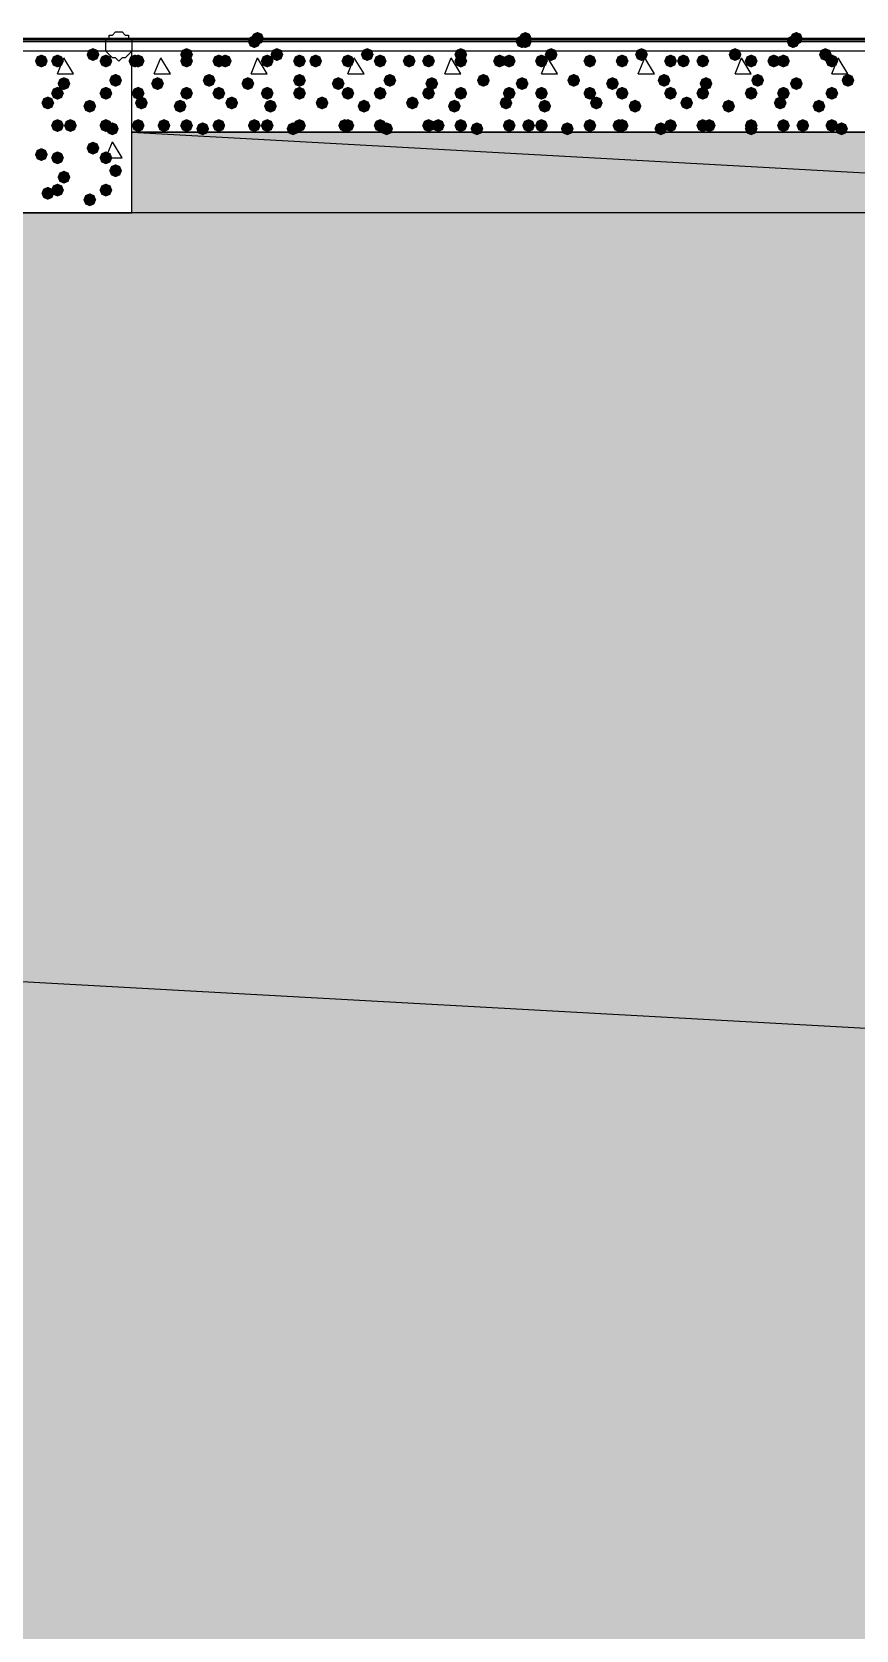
# Model space of a CAD drawing. Header units: millimetres. Extents: x 0 to 420, y 0 to 297.
# Drawn here: x 216.79 to 227.61, y 207.21 to 228.18 of the extents above; entities that cross this region are included whole.
import ezdxf

# ---------------------------------------------------------------- set-up
doc = ezdxf.new("R2010")
doc.units = ezdxf.units.MM
doc.layers.get('0').update_dxf_attribs({"linetype": 'CONTINUOUS'})

msp = doc.modelspace()

# ---------------------------------------------------------------- hatches: boundary and pattern name
at = {"true_color": 0x0000fe}
for points in [[(219.794667, 228.049667), (219.769796, 227.989871), (219.71, 227.965), (219.650204, 227.989871), (219.625333, 228.049667), (219.650204, 228.109462), (219.71, 228.134333), (219.769796, 228.109463)], [(219.794667, 228.049667), (219.769796, 227.989871), (219.71, 227.965), (219.650204, 227.989871), (219.625333, 228.049667), (219.650204, 228.109462), (219.71, 228.134333), (219.769796, 228.109463)], [(219.794667, 228.049667), (219.769796, 227.989871), (219.71, 227.965), (219.650204, 227.989871), (219.625333, 228.049667), (219.650204, 228.109462), (219.71, 228.134333), (219.769796, 228.109463)], [(219.837, 228.092), (219.812129, 228.032204), (219.752333, 228.007333), (219.692537, 228.032204), (219.667667, 228.092), (219.692537, 228.151796), (219.752333, 228.176667), (219.812129, 228.151796)], [(223.308333, 228.049667), (223.283462, 227.989871), (223.223667, 227.965), (223.163871, 227.989871), (223.139, 228.049667), (223.163871, 228.109462), (223.223667, 228.134333), (223.283462, 228.109463)], [(223.350667, 228.092), (223.325796, 228.032204), (223.266, 228.007333), (223.206204, 228.032204), (223.181333, 228.092), (223.206204, 228.151796), (223.266, 228.176667), (223.325796, 228.151796)], [(223.350667, 228.049667), (223.325796, 227.989871), (223.266, 227.965), (223.206204, 227.989871), (223.181333, 228.049667), (223.206204, 228.109462), (223.266, 228.134333), (223.325796, 228.109463)], [(223.350667, 228.049667), (223.325796, 227.989871), (223.266, 227.965), (223.206204, 227.989871), (223.181333, 228.049667), (223.206204, 228.109462), (223.266, 228.134333), (223.325796, 228.109463)], [(226.864333, 228.049667), (226.839463, 227.989871), (226.779667, 227.965), (226.719871, 227.989871), (226.695, 228.049667), (226.719871, 228.109462), (226.779667, 228.134333), (226.839462, 228.109463)], [(226.864333, 228.049667), (226.839463, 227.989871), (226.779667, 227.965), (226.719871, 227.989871), (226.695, 228.049667), (226.719871, 228.109462), (226.779667, 228.134333), (226.839462, 228.109463)], [(226.864333, 228.049667), (226.839463, 227.989871), (226.779667, 227.965), (226.719871, 227.989871), (226.695, 228.049667), (226.719871, 228.109462), (226.779667, 228.134333), (226.839462, 228.109463)], [(226.906667, 228.092), (226.881796, 228.032204), (226.822, 228.007333), (226.762204, 228.032204), (226.737333, 228.092), (226.762204, 228.151796), (226.822, 228.176667), (226.881796, 228.151796)]]:
    msp.add_hatch(color=0, dxfattribs=at).paths.add_polyline_path(points, flags=0)
at = {"true_color": 0x000007}
h = msp.add_hatch(color=0, dxfattribs=at)
h.paths.add_polyline_path([(32.215667, 228.049667), (380.661333, 228.049667)], flags=0)
h.paths.add_polyline_path([(380.661333, 228.049667), (32.215667, 228.049667)], flags=0)
for points in [[(217.000667, 227.795667), (216.975796, 227.735871), (216.916, 227.711), (216.856204, 227.735871), (216.831333, 227.795667), (216.856204, 227.855462), (216.916, 227.880333), (216.975796, 227.855463)], [(217.212333, 227.795667), (217.187462, 227.735871), (217.127667, 227.711), (217.067871, 227.735871), (217.043, 227.795667), (217.067871, 227.855462), (217.127667, 227.880333), (217.187462, 227.855463)], [(217.678, 227.880333), (217.653129, 227.820537), (217.593333, 227.795667), (217.533537, 227.820537), (217.508667, 227.880333), (217.533537, 227.940129), (217.593333, 227.965), (217.653129, 227.940129)], [(217.847333, 227.795667), (217.822462, 227.735871), (217.762667, 227.711), (217.702871, 227.735871), (217.678, 227.795667), (217.702871, 227.855462), (217.762667, 227.880333), (217.822462, 227.855463)], [(217.212333, 227.372333), (217.187462, 227.312537), (217.127667, 227.287667), (217.067871, 227.312537), (217.043, 227.372333), (217.067871, 227.432129), (217.127667, 227.457), (217.187462, 227.432129)], [(217.297, 227.499333), (217.272129, 227.439537), (217.212333, 227.414667), (217.152537, 227.439537), (217.127667, 227.499333), (217.152537, 227.559129), (217.212333, 227.584), (217.272129, 227.559129)], [(217.847333, 227.372333), (217.822462, 227.312537), (217.762667, 227.287667), (217.702871, 227.312537), (217.678, 227.372333), (217.702871, 227.432129), (217.762667, 227.457), (217.822462, 227.432129)], [(217.974333, 227.541667), (217.949462, 227.481871), (217.889667, 227.457), (217.829871, 227.481871), (217.805, 227.541667), (217.829871, 227.601462), (217.889667, 227.626333), (217.949462, 227.601463)], [(217.085333, 227.245333), (217.060462, 227.185537), (217.000667, 227.160667), (216.940871, 227.185537), (216.916, 227.245333), (216.940871, 227.305129), (217.000667, 227.33), (217.060462, 227.305129)], [(217.635667, 227.203), (217.610796, 227.143204), (217.551, 227.118333), (217.491204, 227.143204), (217.466333, 227.203), (217.491204, 227.262796), (217.551, 227.287667), (217.610796, 227.262796)], [(217.212333, 226.949), (217.187462, 226.889204), (217.127667, 226.864333), (217.067871, 226.889204), (217.043, 226.949), (217.067871, 227.008796), (217.127667, 227.033667), (217.187462, 227.008796)], [(217.381667, 226.949), (217.356796, 226.889204), (217.297, 226.864333), (217.237204, 226.889204), (217.212333, 226.949), (217.237204, 227.008796), (217.297, 227.033667), (217.356796, 227.008796)], [(217.847333, 226.949), (217.822462, 226.889204), (217.762667, 226.864333), (217.702871, 226.889204), (217.678, 226.949), (217.702871, 227.008796), (217.762667, 227.033667), (217.822462, 227.008796)], [(217.932, 226.906667), (217.907129, 226.846871), (217.847333, 226.822), (217.787537, 226.846871), (217.762667, 226.906667), (217.787537, 226.966462), (217.847333, 226.991333), (217.907129, 226.966463)], [(217.000667, 226.568), (216.975796, 226.508204), (216.916, 226.483333), (216.856204, 226.508204), (216.831333, 226.568), (216.856204, 226.627796), (216.916, 226.652667), (216.975796, 226.627796)], [(217.678, 226.652667), (217.653129, 226.592871), (217.593333, 226.568), (217.533537, 226.592871), (217.508667, 226.652667), (217.533537, 226.712462), (217.593333, 226.737333), (217.653129, 226.712463)], [(217.212333, 226.525667), (217.187462, 226.465871), (217.127667, 226.441), (217.067871, 226.465871), (217.043, 226.525667), (217.067871, 226.585462), (217.127667, 226.610333), (217.187462, 226.585463)], [(217.847333, 226.525667), (217.822462, 226.465871), (217.762667, 226.441), (217.702871, 226.465871), (217.678, 226.525667), (217.702871, 226.585462), (217.762667, 226.610333), (217.822462, 226.585463)], [(217.974333, 226.356333), (217.949462, 226.296537), (217.889667, 226.271667), (217.829871, 226.296537), (217.805, 226.356333), (217.829871, 226.416129), (217.889667, 226.441), (217.949462, 226.416129)], [(217.297, 226.271667), (217.272129, 226.211871), (217.212333, 226.187), (217.152537, 226.211871), (217.127667, 226.271667), (217.152537, 226.331462), (217.212333, 226.356333), (217.272129, 226.331463)], [(217.085333, 226.06), (217.060462, 226.000204), (217.000667, 225.975333), (216.940871, 226.000204), (216.916, 226.06), (216.940871, 226.119796), (217.000667, 226.144667), (217.060462, 226.119796)], [(217.212333, 226.102333), (217.187462, 226.042537), (217.127667, 226.017667), (217.067871, 226.042537), (217.043, 226.102333), (217.067871, 226.162129), (217.127667, 226.187), (217.187462, 226.162129)], [(217.635667, 225.975333), (217.610796, 225.915537), (217.551, 225.890667), (217.491204, 225.915537), (217.466333, 225.975333), (217.491204, 226.035129), (217.551, 226.06), (217.610796, 226.035129)], [(217.847333, 226.102333), (217.822462, 226.042537), (217.762667, 226.017667), (217.702871, 226.042537), (217.678, 226.102333), (217.702871, 226.162129), (217.762667, 226.187), (217.822462, 226.162129)]]:
    msp.add_hatch(color=0, dxfattribs=at).paths.add_polyline_path(points, flags=0)
at = {"true_color": 0x000008}
for points in [[(218.228333, 227.795667), (218.203463, 227.735871), (218.143667, 227.711), (218.083871, 227.735871), (218.059, 227.795667), (218.083871, 227.855462), (218.143667, 227.880333), (218.203462, 227.855463)], [(218.270667, 227.795667), (218.245796, 227.735871), (218.186, 227.711), (218.126204, 227.735871), (218.101333, 227.795667), (218.126204, 227.855462), (218.186, 227.880333), (218.245796, 227.855463)], [(218.905667, 227.880333), (218.880796, 227.820537), (218.821, 227.795667), (218.761204, 227.820537), (218.736333, 227.880333), (218.761204, 227.940129), (218.821, 227.965), (218.880796, 227.940129)], [(218.905667, 227.795667), (218.880796, 227.735871), (218.821, 227.711), (218.761204, 227.735871), (218.736333, 227.795667), (218.761204, 227.855462), (218.821, 227.880333), (218.880796, 227.855463)], [(219.329, 227.795667), (219.304129, 227.735871), (219.244333, 227.711), (219.184538, 227.735871), (219.159667, 227.795667), (219.184537, 227.855462), (219.244333, 227.880333), (219.304129, 227.855463)], [(219.413667, 227.795667), (219.388796, 227.735871), (219.329, 227.711), (219.269204, 227.735871), (219.244333, 227.795667), (219.269204, 227.855462), (219.329, 227.880333), (219.388796, 227.855463)], [(219.964, 227.795667), (219.939129, 227.735871), (219.879333, 227.711), (219.819538, 227.735871), (219.794667, 227.795667), (219.819537, 227.855462), (219.879333, 227.880333), (219.939129, 227.855463)], [(220.091, 227.880333), (220.066129, 227.820537), (220.006333, 227.795667), (219.946538, 227.820537), (219.921667, 227.880333), (219.946537, 227.940129), (220.006333, 227.965), (220.066129, 227.940129)], [(220.387333, 227.795667), (220.362462, 227.735871), (220.302667, 227.711), (220.242871, 227.735871), (220.218, 227.795667), (220.242871, 227.855462), (220.302667, 227.880333), (220.362462, 227.855463)], [(220.599, 227.795667), (220.574129, 227.735871), (220.514333, 227.711), (220.454538, 227.735871), (220.429667, 227.795667), (220.454537, 227.855462), (220.514333, 227.880333), (220.574129, 227.855463)], [(221.022333, 227.795667), (220.997462, 227.735871), (220.937667, 227.711), (220.877871, 227.735871), (220.853, 227.795667), (220.877871, 227.855462), (220.937667, 227.880333), (220.997462, 227.855463)], [(221.276333, 227.880333), (221.251462, 227.820537), (221.191667, 227.795667), (221.131871, 227.820537), (221.107, 227.880333), (221.131871, 227.940129), (221.191667, 227.965), (221.251462, 227.940129)], [(221.445667, 227.795667), (221.420796, 227.735871), (221.361, 227.711), (221.301204, 227.735871), (221.276333, 227.795667), (221.301204, 227.855462), (221.361, 227.880333), (221.420796, 227.855463)], [(221.826667, 227.795667), (221.801796, 227.735871), (221.742, 227.711), (221.682204, 227.735871), (221.657333, 227.795667), (221.682204, 227.855462), (221.742, 227.880333), (221.801796, 227.855463)], [(222.080667, 227.795667), (222.055796, 227.735871), (221.996, 227.711), (221.936204, 227.735871), (221.911333, 227.795667), (221.936204, 227.855462), (221.996, 227.880333), (222.055796, 227.855463)], [(222.504, 227.880333), (222.479129, 227.820537), (222.419333, 227.795667), (222.359537, 227.820537), (222.334667, 227.880333), (222.359537, 227.940129), (222.419333, 227.965), (222.479129, 227.940129)], [(222.504, 227.795667), (222.479129, 227.735871), (222.419333, 227.711), (222.359537, 227.735871), (222.334667, 227.795667), (222.359537, 227.855462), (222.419333, 227.880333), (222.479129, 227.855463)], [(223.012, 227.795667), (222.987129, 227.735871), (222.927333, 227.711), (222.867538, 227.735871), (222.842667, 227.795667), (222.867537, 227.855462), (222.927333, 227.880333), (222.987129, 227.855463)], [(223.139, 227.795667), (223.114129, 227.735871), (223.054333, 227.711), (222.994538, 227.735871), (222.969667, 227.795667), (222.994537, 227.855462), (223.054333, 227.880333), (223.114129, 227.855463)], [(223.562333, 227.795667), (223.537463, 227.735871), (223.477667, 227.711), (223.417871, 227.735871), (223.393, 227.795667), (223.417871, 227.855462), (223.477667, 227.880333), (223.537462, 227.855463)], [(223.689333, 227.880333), (223.664463, 227.820537), (223.604667, 227.795667), (223.544871, 227.820537), (223.52, 227.880333), (223.544871, 227.940129), (223.604667, 227.965), (223.664462, 227.940129)], [(224.197333, 227.795667), (224.172462, 227.735871), (224.112667, 227.711), (224.052871, 227.735871), (224.028, 227.795667), (224.052871, 227.855462), (224.112667, 227.880333), (224.172462, 227.855463)], [(224.197333, 227.795667), (224.172462, 227.735871), (224.112667, 227.711), (224.052871, 227.735871), (224.028, 227.795667), (224.052871, 227.855462), (224.112667, 227.880333), (224.172462, 227.855463)], [(224.620667, 227.795667), (224.595796, 227.735871), (224.536, 227.711), (224.476204, 227.735871), (224.451333, 227.795667), (224.476204, 227.855462), (224.536, 227.880333), (224.595796, 227.855463)], [(224.874667, 227.880333), (224.849796, 227.820537), (224.79, 227.795667), (224.730204, 227.820537), (224.705333, 227.880333), (224.730204, 227.940129), (224.79, 227.965), (224.849796, 227.940129)], [(225.255667, 227.795667), (225.230796, 227.735871), (225.171, 227.711), (225.111204, 227.735871), (225.086333, 227.795667), (225.111204, 227.855462), (225.171, 227.880333), (225.230796, 227.855463)], [(225.425, 227.795667), (225.400129, 227.735871), (225.340333, 227.711), (225.280538, 227.735871), (225.255667, 227.795667), (225.280537, 227.855462), (225.340333, 227.880333), (225.400129, 227.855463)], [(225.679, 227.795667), (225.654129, 227.735871), (225.594333, 227.711), (225.534538, 227.735871), (225.509667, 227.795667), (225.534537, 227.855462), (225.594333, 227.880333), (225.654129, 227.855463)], [(226.102333, 227.880333), (226.077462, 227.820537), (226.017667, 227.795667), (225.957871, 227.820537), (225.933, 227.880333), (225.957871, 227.940129), (226.017667, 227.965), (226.077462, 227.940129)], [(226.314, 227.795667), (226.289129, 227.735871), (226.229333, 227.711), (226.169537, 227.735871), (226.144667, 227.795667), (226.169537, 227.855462), (226.229333, 227.880333), (226.289129, 227.855463)], [(226.610333, 227.795667), (226.585462, 227.735871), (226.525667, 227.711), (226.465871, 227.735871), (226.441, 227.795667), (226.465871, 227.855462), (226.525667, 227.880333), (226.585462, 227.855463)], [(226.737333, 227.795667), (226.712462, 227.735871), (226.652667, 227.711), (226.592871, 227.735871), (226.568, 227.795667), (226.592871, 227.855462), (226.652667, 227.880333), (226.712462, 227.855463)], [(227.287667, 227.880333), (227.262796, 227.820537), (227.203, 227.795667), (227.143204, 227.820537), (227.118333, 227.880333), (227.143204, 227.940129), (227.203, 227.965), (227.262796, 227.940129)], [(227.372333, 227.795667), (227.347462, 227.735871), (227.287667, 227.711), (227.227871, 227.735871), (227.203, 227.795667), (227.227871, 227.855462), (227.287667, 227.880333), (227.347462, 227.855463)], [(218.270667, 227.372333), (218.245796, 227.312537), (218.186, 227.287667), (218.126204, 227.312537), (218.101333, 227.372333), (218.126204, 227.432129), (218.186, 227.457), (218.245796, 227.432129)], [(218.524667, 227.499333), (218.499796, 227.439537), (218.44, 227.414667), (218.380204, 227.439537), (218.355333, 227.499333), (218.380204, 227.559129), (218.44, 227.584), (218.499796, 227.559129)], [(218.905667, 227.372333), (218.880796, 227.312537), (218.821, 227.287667), (218.761204, 227.312537), (218.736333, 227.372333), (218.761204, 227.432129), (218.821, 227.457), (218.880796, 227.432129)], [(219.202, 227.541667), (219.177129, 227.481871), (219.117333, 227.457), (219.057538, 227.481871), (219.032667, 227.541667), (219.057537, 227.601462), (219.117333, 227.626333), (219.177129, 227.601463)], [(219.329, 227.372333), (219.304129, 227.312537), (219.244333, 227.287667), (219.184538, 227.312537), (219.159667, 227.372333), (219.184537, 227.432129), (219.244333, 227.457), (219.304129, 227.432129)], [(219.71, 227.499333), (219.685129, 227.439537), (219.625333, 227.414667), (219.565538, 227.439537), (219.540667, 227.499333), (219.565537, 227.559129), (219.625333, 227.584), (219.685129, 227.559129)], [(219.964, 227.372333), (219.939129, 227.312537), (219.879333, 227.287667), (219.819538, 227.312537), (219.794667, 227.372333), (219.819537, 227.432129), (219.879333, 227.457), (219.939129, 227.432129)], [(220.387333, 227.541667), (220.362462, 227.481871), (220.302667, 227.457), (220.242871, 227.481871), (220.218, 227.541667), (220.242871, 227.601462), (220.302667, 227.626333), (220.362462, 227.601463)], [(220.387333, 227.372333), (220.362462, 227.312537), (220.302667, 227.287667), (220.242871, 227.312537), (220.218, 227.372333), (220.242871, 227.432129), (220.302667, 227.457), (220.362462, 227.432129)], [(220.895333, 227.499333), (220.870462, 227.439537), (220.810667, 227.414667), (220.750871, 227.439537), (220.726, 227.499333), (220.750871, 227.559129), (220.810667, 227.584), (220.870462, 227.559129)], [(221.022333, 227.372333), (220.997462, 227.312537), (220.937667, 227.287667), (220.877871, 227.312537), (220.853, 227.372333), (220.877871, 227.432129), (220.937667, 227.457), (220.997462, 227.432129)], [(221.445667, 227.372333), (221.420796, 227.312537), (221.361, 227.287667), (221.301204, 227.312537), (221.276333, 227.372333), (221.301204, 227.432129), (221.361, 227.457), (221.420796, 227.432129)], [(221.572667, 227.541667), (221.547796, 227.481871), (221.488, 227.457), (221.428204, 227.481871), (221.403333, 227.541667), (221.428204, 227.601462), (221.488, 227.626333), (221.547796, 227.601463)], [(222.080667, 227.372333), (222.055796, 227.312537), (221.996, 227.287667), (221.936204, 227.312537), (221.911333, 227.372333), (221.936204, 227.432129), (221.996, 227.457), (222.055796, 227.432129)], [(222.123, 227.499333), (222.098129, 227.439537), (222.038333, 227.414667), (221.978538, 227.439537), (221.953667, 227.499333), (221.978537, 227.559129), (222.038333, 227.584), (222.098129, 227.559129)], [(222.504, 227.372333), (222.479129, 227.312537), (222.419333, 227.287667), (222.359537, 227.312537), (222.334667, 227.372333), (222.359537, 227.432129), (222.419333, 227.457), (222.479129, 227.432129)], [(222.800333, 227.541667), (222.775462, 227.481871), (222.715667, 227.457), (222.655871, 227.481871), (222.631, 227.541667), (222.655871, 227.601462), (222.715667, 227.626333), (222.775462, 227.601463)], [(223.139, 227.372333), (223.114129, 227.312537), (223.054333, 227.287667), (222.994538, 227.312537), (222.969667, 227.372333), (222.994537, 227.432129), (223.054333, 227.457), (223.114129, 227.432129)], [(223.308333, 227.499333), (223.283462, 227.439537), (223.223667, 227.414667), (223.163871, 227.439537), (223.139, 227.499333), (223.163871, 227.559129), (223.223667, 227.584), (223.283462, 227.559129)], [(223.562333, 227.372333), (223.537463, 227.312537), (223.477667, 227.287667), (223.417871, 227.312537), (223.393, 227.372333), (223.417871, 227.432129), (223.477667, 227.457), (223.537462, 227.432129)], [(223.985667, 227.541667), (223.960796, 227.481871), (223.901, 227.457), (223.841204, 227.481871), (223.816333, 227.541667), (223.841204, 227.601462), (223.901, 227.626333), (223.960796, 227.601463)], [(224.197333, 227.372333), (224.172462, 227.312537), (224.112667, 227.287667), (224.052871, 227.312537), (224.028, 227.372333), (224.052871, 227.432129), (224.112667, 227.457), (224.172462, 227.432129)], [(224.493667, 227.499333), (224.468796, 227.439537), (224.409, 227.414667), (224.349204, 227.439537), (224.324333, 227.499333), (224.349204, 227.559129), (224.409, 227.584), (224.468796, 227.559129)], [(224.620667, 227.372333), (224.595796, 227.312537), (224.536, 227.287667), (224.476204, 227.312537), (224.451333, 227.372333), (224.476204, 227.432129), (224.536, 227.457), (224.595796, 227.432129)], [(225.171, 227.541667), (225.146129, 227.481871), (225.086333, 227.457), (225.026538, 227.481871), (225.001667, 227.541667), (225.026537, 227.601462), (225.086333, 227.626333), (225.146129, 227.601463)], [(225.255667, 227.372333), (225.230796, 227.312537), (225.171, 227.287667), (225.111204, 227.312537), (225.086333, 227.372333), (225.111204, 227.432129), (225.171, 227.457), (225.230796, 227.432129)], [(225.679, 227.372333), (225.654129, 227.312537), (225.594333, 227.287667), (225.534538, 227.312537), (225.509667, 227.372333), (225.534537, 227.432129), (225.594333, 227.457), (225.654129, 227.432129)], [(225.721333, 227.499333), (225.696463, 227.439537), (225.636667, 227.414667), (225.576871, 227.439537), (225.552, 227.499333), (225.576871, 227.559129), (225.636667, 227.584), (225.696462, 227.559129)], [(226.314, 227.372333), (226.289129, 227.312537), (226.229333, 227.287667), (226.169537, 227.312537), (226.144667, 227.372333), (226.169537, 227.432129), (226.229333, 227.457), (226.289129, 227.432129)], [(226.398667, 227.541667), (226.373796, 227.481871), (226.314, 227.457), (226.254204, 227.481871), (226.229333, 227.541667), (226.254204, 227.601462), (226.314, 227.626333), (226.373796, 227.601463)], [(226.737333, 227.372333), (226.712462, 227.312537), (226.652667, 227.287667), (226.592871, 227.312537), (226.568, 227.372333), (226.592871, 227.432129), (226.652667, 227.457), (226.712462, 227.432129)], [(226.906667, 227.499333), (226.881796, 227.439537), (226.822, 227.414667), (226.762204, 227.439537), (226.737333, 227.499333), (226.762204, 227.559129), (226.822, 227.584), (226.881796, 227.559129)], [(227.372333, 227.372333), (227.347462, 227.312537), (227.287667, 227.287667), (227.227871, 227.312537), (227.203, 227.372333), (227.227871, 227.432129), (227.287667, 227.457), (227.347462, 227.432129)], [(227.584, 227.541667), (227.559129, 227.481871), (227.499333, 227.457), (227.439538, 227.481871), (227.414667, 227.541667), (227.439537, 227.601462), (227.499333, 227.626333), (227.559129, 227.601463)], [(218.313, 227.245333), (218.288129, 227.185537), (218.228333, 227.160667), (218.168538, 227.185537), (218.143667, 227.245333), (218.168537, 227.305129), (218.228333, 227.33), (218.288129, 227.305129)], [(218.821, 227.203), (218.796129, 227.143204), (218.736333, 227.118333), (218.676538, 227.143204), (218.651667, 227.203), (218.676537, 227.262796), (218.736333, 227.287667), (218.796129, 227.262796)], [(219.498333, 227.245333), (219.473462, 227.185537), (219.413667, 227.160667), (219.353871, 227.185537), (219.329, 227.245333), (219.353871, 227.305129), (219.413667, 227.33), (219.473462, 227.305129)], [(220.006333, 227.203), (219.981462, 227.143204), (219.921667, 227.118333), (219.861871, 227.143204), (219.837, 227.203), (219.861871, 227.262796), (219.921667, 227.287667), (219.981462, 227.262796)], [(220.683667, 227.245333), (220.658796, 227.185537), (220.599, 227.160667), (220.539204, 227.185537), (220.514333, 227.245333), (220.539204, 227.305129), (220.599, 227.33), (220.658796, 227.305129)], [(221.234, 227.203), (221.209129, 227.143204), (221.149333, 227.118333), (221.089538, 227.143204), (221.064667, 227.203), (221.089537, 227.262796), (221.149333, 227.287667), (221.209129, 227.262796)], [(221.869, 227.245333), (221.844129, 227.185537), (221.784333, 227.160667), (221.724538, 227.185537), (221.699667, 227.245333), (221.724537, 227.305129), (221.784333, 227.33), (221.844129, 227.305129)], [(222.419333, 227.203), (222.394463, 227.143204), (222.334667, 227.118333), (222.274871, 227.143204), (222.25, 227.203), (222.274871, 227.262796), (222.334667, 227.287667), (222.394462, 227.262796)], [(223.096667, 227.245333), (223.071796, 227.185537), (223.012, 227.160667), (222.952204, 227.185537), (222.927333, 227.245333), (222.952204, 227.305129), (223.012, 227.33), (223.071796, 227.305129)], [(223.604667, 227.203), (223.579796, 227.143204), (223.52, 227.118333), (223.460204, 227.143204), (223.435333, 227.203), (223.460204, 227.262796), (223.52, 227.287667), (223.579796, 227.262796)], [(224.282, 227.245333), (224.257129, 227.185537), (224.197333, 227.160667), (224.137538, 227.185537), (224.112667, 227.245333), (224.137537, 227.305129), (224.197333, 227.33), (224.257129, 227.305129)], [(224.79, 227.203), (224.765129, 227.143204), (224.705333, 227.118333), (224.645538, 227.143204), (224.620667, 227.203), (224.645537, 227.262796), (224.705333, 227.287667), (224.765129, 227.262796)], [(225.467333, 227.245333), (225.442462, 227.185537), (225.382667, 227.160667), (225.322871, 227.185537), (225.298, 227.245333), (225.322871, 227.305129), (225.382667, 227.33), (225.442462, 227.305129)], [(226.017667, 227.203), (225.992796, 227.143204), (225.933, 227.118333), (225.873204, 227.143204), (225.848333, 227.203), (225.873204, 227.262796), (225.933, 227.287667), (225.992796, 227.262796)], [(226.695, 227.245333), (226.670129, 227.185537), (226.610333, 227.160667), (226.550538, 227.185537), (226.525667, 227.245333), (226.550537, 227.305129), (226.610333, 227.33), (226.670129, 227.305129)], [(227.203, 227.203), (227.178129, 227.143204), (227.118333, 227.118333), (227.058538, 227.143204), (227.033667, 227.203), (227.058537, 227.262796), (227.118333, 227.287667), (227.178129, 227.262796)], [(218.270667, 226.949), (218.245796, 226.889204), (218.186, 226.864333), (218.126204, 226.889204), (218.101333, 226.949), (218.126204, 227.008796), (218.186, 227.033667), (218.245796, 227.008796)], [(218.609333, 226.949), (218.584463, 226.889204), (218.524667, 226.864333), (218.464871, 226.889204), (218.44, 226.949), (218.464871, 227.008796), (218.524667, 227.033667), (218.584462, 227.008796)], [(218.905667, 226.949), (218.880796, 226.889204), (218.821, 226.864333), (218.761204, 226.889204), (218.736333, 226.949), (218.761204, 227.008796), (218.821, 227.033667), (218.880796, 227.008796)], [(219.329, 226.949), (219.304129, 226.889204), (219.244333, 226.864333), (219.184538, 226.889204), (219.159667, 226.949), (219.184537, 227.008796), (219.244333, 227.033667), (219.304129, 227.008796)], [(219.794667, 226.949), (219.769796, 226.889204), (219.71, 226.864333), (219.650204, 226.889204), (219.625333, 226.949), (219.650204, 227.008796), (219.71, 227.033667), (219.769796, 227.008796)], [(219.964, 226.949), (219.939129, 226.889204), (219.879333, 226.864333), (219.819538, 226.889204), (219.794667, 226.949), (219.819537, 227.008796), (219.879333, 227.033667), (219.939129, 227.008796)], [(220.387333, 226.949), (220.362462, 226.889204), (220.302667, 226.864333), (220.242871, 226.889204), (220.218, 226.949), (220.242871, 227.008796), (220.302667, 227.033667), (220.362462, 227.008796)], [(220.98, 226.949), (220.955129, 226.889204), (220.895333, 226.864333), (220.835538, 226.889204), (220.810667, 226.949), (220.835537, 227.008796), (220.895333, 227.033667), (220.955129, 227.008796)], [(221.022333, 226.949), (220.997462, 226.889204), (220.937667, 226.864333), (220.877871, 226.889204), (220.853, 226.949), (220.877871, 227.008796), (220.937667, 227.033667), (220.997462, 227.008796)], [(221.445667, 226.949), (221.420796, 226.889204), (221.361, 226.864333), (221.301204, 226.889204), (221.276333, 226.949), (221.301204, 227.008796), (221.361, 227.033667), (221.420796, 227.008796)], [(222.080667, 226.949), (222.055796, 226.889204), (221.996, 226.864333), (221.936204, 226.889204), (221.911333, 226.949), (221.936204, 227.008796), (221.996, 227.033667), (222.055796, 227.008796)], [(222.207667, 226.949), (222.182796, 226.889204), (222.123, 226.864333), (222.063204, 226.889204), (222.038333, 226.949), (222.063204, 227.008796), (222.123, 227.033667), (222.182796, 227.008796)], [(222.504, 226.949), (222.479129, 226.889204), (222.419333, 226.864333), (222.359537, 226.889204), (222.334667, 226.949), (222.359537, 227.008796), (222.419333, 227.033667), (222.479129, 227.008796)], [(223.139, 226.949), (223.114129, 226.889204), (223.054333, 226.864333), (222.994538, 226.889204), (222.969667, 226.949), (222.994537, 227.008796), (223.054333, 227.033667), (223.114129, 227.008796)], [(223.393, 226.949), (223.368129, 226.889204), (223.308333, 226.864333), (223.248538, 226.889204), (223.223667, 226.949), (223.248537, 227.008796), (223.308333, 227.033667), (223.368129, 227.008796)], [(223.562333, 226.949), (223.537463, 226.889204), (223.477667, 226.864333), (223.417871, 226.889204), (223.393, 226.949), (223.417871, 227.008796), (223.477667, 227.033667), (223.537462, 227.008796)], [(224.197333, 226.949), (224.172462, 226.889204), (224.112667, 226.864333), (224.052871, 226.889204), (224.028, 226.949), (224.052871, 227.008796), (224.112667, 227.033667), (224.172462, 227.008796)], [(224.578333, 226.949), (224.553462, 226.889204), (224.493667, 226.864333), (224.433871, 226.889204), (224.409, 226.949), (224.433871, 227.008796), (224.493667, 227.033667), (224.553462, 227.008796)], [(224.620667, 226.949), (224.595796, 226.889204), (224.536, 226.864333), (224.476204, 226.889204), (224.451333, 226.949), (224.476204, 227.008796), (224.536, 227.033667), (224.595796, 227.008796)], [(225.255667, 226.949), (225.230796, 226.889204), (225.171, 226.864333), (225.111204, 226.889204), (225.086333, 226.949), (225.111204, 227.008796), (225.171, 227.033667), (225.230796, 227.008796)], [(225.679, 226.949), (225.654129, 226.889204), (225.594333, 226.864333), (225.534538, 226.889204), (225.509667, 226.949), (225.534537, 227.008796), (225.594333, 227.033667), (225.654129, 227.008796)], [(225.763667, 226.949), (225.738796, 226.889204), (225.679, 226.864333), (225.619204, 226.889204), (225.594333, 226.949), (225.619204, 227.008796), (225.679, 227.033667), (225.738796, 227.008796)], [(226.314, 226.949), (226.289129, 226.889204), (226.229333, 226.864333), (226.169537, 226.889204), (226.144667, 226.949), (226.169537, 227.008796), (226.229333, 227.033667), (226.289129, 227.008796)], [(226.737333, 226.949), (226.712462, 226.889204), (226.652667, 226.864333), (226.592871, 226.889204), (226.568, 226.949), (226.592871, 227.008796), (226.652667, 227.033667), (226.712462, 227.008796)], [(226.991333, 226.949), (226.966462, 226.889204), (226.906667, 226.864333), (226.846871, 226.889204), (226.822, 226.949), (226.846871, 227.008796), (226.906667, 227.033667), (226.966462, 227.008796)], [(227.372333, 226.949), (227.347462, 226.889204), (227.287667, 226.864333), (227.227871, 226.889204), (227.203, 226.949), (227.227871, 227.008796), (227.287667, 227.033667), (227.347462, 227.008796)], [(219.117333, 226.906667), (219.092462, 226.846871), (219.032667, 226.822), (218.972871, 226.846871), (218.948, 226.906667), (218.972871, 226.966462), (219.032667, 226.991333), (219.092462, 226.966463)], [(220.302667, 226.906667), (220.277796, 226.846871), (220.218, 226.822), (220.158204, 226.846871), (220.133333, 226.906667), (220.158204, 226.966462), (220.218, 226.991333), (220.277796, 226.966463)], [(221.530333, 226.906667), (221.505462, 226.846871), (221.445667, 226.822), (221.385871, 226.846871), (221.361, 226.906667), (221.385871, 226.966462), (221.445667, 226.991333), (221.505462, 226.966463)], [(222.715667, 226.906667), (222.690796, 226.846871), (222.631, 226.822), (222.571204, 226.846871), (222.546333, 226.906667), (222.571204, 226.966462), (222.631, 226.991333), (222.690796, 226.966463)], [(223.901, 226.906667), (223.876129, 226.846871), (223.816333, 226.822), (223.756538, 226.846871), (223.731667, 226.906667), (223.756537, 226.966462), (223.816333, 226.991333), (223.876129, 226.966463)], [(225.128667, 226.906667), (225.103796, 226.846871), (225.044, 226.822), (224.984204, 226.846871), (224.959333, 226.906667), (224.984204, 226.966462), (225.044, 226.991333), (225.103796, 226.966463)], [(226.314, 226.906667), (226.289129, 226.846871), (226.229333, 226.822), (226.169537, 226.846871), (226.144667, 226.906667), (226.169537, 226.966462), (226.229333, 226.991333), (226.289129, 226.966463)], [(227.499333, 226.906667), (227.474463, 226.846871), (227.414667, 226.822), (227.354871, 226.846871), (227.33, 226.906667), (227.354871, 226.966462), (227.414667, 226.991333), (227.474462, 226.966463)]]:
    msp.add_hatch(color=0, dxfattribs=at).paths.add_polyline_path(points, flags=0)
h = msp.add_hatch(color=0, dxfattribs=at)
h.paths.add_polyline_path([(237.193667, 226.864333), (218.101333, 226.864333), (237.193667, 225.806)], flags=0)
h.paths.add_polyline_path([(218.101333, 226.864333), (237.193667, 225.806), (218.101333, 225.806)], flags=0)
h = msp.add_hatch(color=0, dxfattribs=at)
h.paths.add_polyline_path([(379.518333, 225.806), (33.401, 225.806), (379.518333, 206.756)], flags=0)
h.paths.add_polyline_path([(33.401, 225.806), (379.518333, 206.756), (33.401, 206.756)], flags=0)

# ---------------------------------------------------------------- linework, layer by layer
at = {"color": 0, "true_color": 0x000007}
for points in [[(380.703667, 228.092), (32.173333, 228.092), (32.173333, 228.049667)], [(380.703667, 228.092), (32.215667, 228.092), (380.703667, 228.092), (32.215667, 228.049667)], [(32.215667, 228.049667), (380.703667, 228.049667)], [(32.215667, 228.049667), (380.661333, 228.049667), (380.703667, 228.049667)], [(32.215667, 228.049667), (380.661333, 228.049667)], [(237.193667, 227.922667), (218.101333, 227.922667)], [(217.127667, 227.626333), (217.212333, 227.838)], [(217.339333, 227.626333), (217.212333, 227.838)], [(217.127667, 227.626333), (217.339333, 227.626333)], [(218.101333, 226.864333), (237.193667, 226.864333)], [(217.762667, 226.525667), (217.847333, 226.737333)], [(217.974333, 226.525667), (217.847333, 226.737333)], [(217.762667, 226.525667), (217.974333, 226.525667)]]:
    msp.add_lwpolyline(points, dxfattribs=at)
for points in [[(218.101333, 228.007333), (218.101333, 227.965), (218.101333, 227.922667), (218.059, 227.880333), (218.016667, 227.838), (217.974333, 227.838), (217.932, 227.795667), (217.889667, 227.838), (217.847333, 227.838), (217.805, 227.880333), (217.762667, 227.922667), (217.762667, 227.965), (217.762667, 228.007333), (217.762667, 228.049667), (217.762667, 228.092), (217.805, 228.092), (217.805, 228.134333), (217.847333, 228.134333), (217.889667, 228.176667), (217.932, 228.176667), (217.974333, 228.176667), (218.016667, 228.134333), (218.059, 228.134333), (218.059, 228.092), (218.101333, 228.092), (218.101333, 228.049667)], [(32.215667, 228.049667), (380.703667, 228.049667)], [(32.215667, 228.049667), (380.661333, 228.049667)], [(380.661333, 228.049667), (32.215667, 228.049667)], [(215.984667, 227.922667), (215.984667, 225.806), (218.101333, 225.806), (218.101333, 227.922667)]]:
    msp.add_lwpolyline(points, close=True, dxfattribs=at)
at = {"color": 0, "true_color": 0x000008}
for points in [[(218.397667, 227.626333), (218.482333, 227.838)], [(218.609333, 227.626333), (218.482333, 227.838)], [(219.667667, 227.626333), (219.752333, 227.838)], [(219.879333, 227.626333), (219.752333, 227.838)], [(220.937667, 227.626333), (221.022333, 227.838)], [(221.149333, 227.626333), (221.022333, 227.838)], [(222.207667, 227.626333), (222.292333, 227.838)], [(222.419333, 227.626333), (222.292333, 227.838)], [(223.477667, 227.626333), (223.562333, 227.838)], [(223.689333, 227.626333), (223.562333, 227.838)], [(224.747667, 227.626333), (224.832333, 227.838)], [(224.959333, 227.626333), (224.832333, 227.838)], [(226.017667, 227.626333), (226.102333, 227.838)], [(226.229333, 227.626333), (226.102333, 227.838)], [(227.287667, 227.626333), (227.372333, 227.838)], [(227.499333, 227.626333), (227.372333, 227.838)], [(218.397667, 227.626333), (218.609333, 227.626333)], [(219.667667, 227.626333), (219.879333, 227.626333)], [(220.937667, 227.626333), (221.149333, 227.626333)], [(222.207667, 227.626333), (222.419333, 227.626333)], [(223.477667, 227.626333), (223.689333, 227.626333)], [(224.747667, 227.626333), (224.959333, 227.626333)], [(226.017667, 227.626333), (226.229333, 227.626333)], [(227.287667, 227.626333), (227.499333, 227.626333)]]:
    msp.add_lwpolyline(points, dxfattribs=at)
for points in [[(237.193667, 226.864333), (218.101333, 226.864333), (237.193667, 225.806)], [(218.101333, 226.864333), (237.193667, 225.806), (218.101333, 225.806)], [(379.518333, 225.806), (33.401, 225.806), (379.518333, 206.756)], [(33.401, 225.806), (379.518333, 206.756), (33.401, 206.756)]]:
    msp.add_lwpolyline(points, close=True, dxfattribs=at)

doc.saveas('drawing.dxf')
